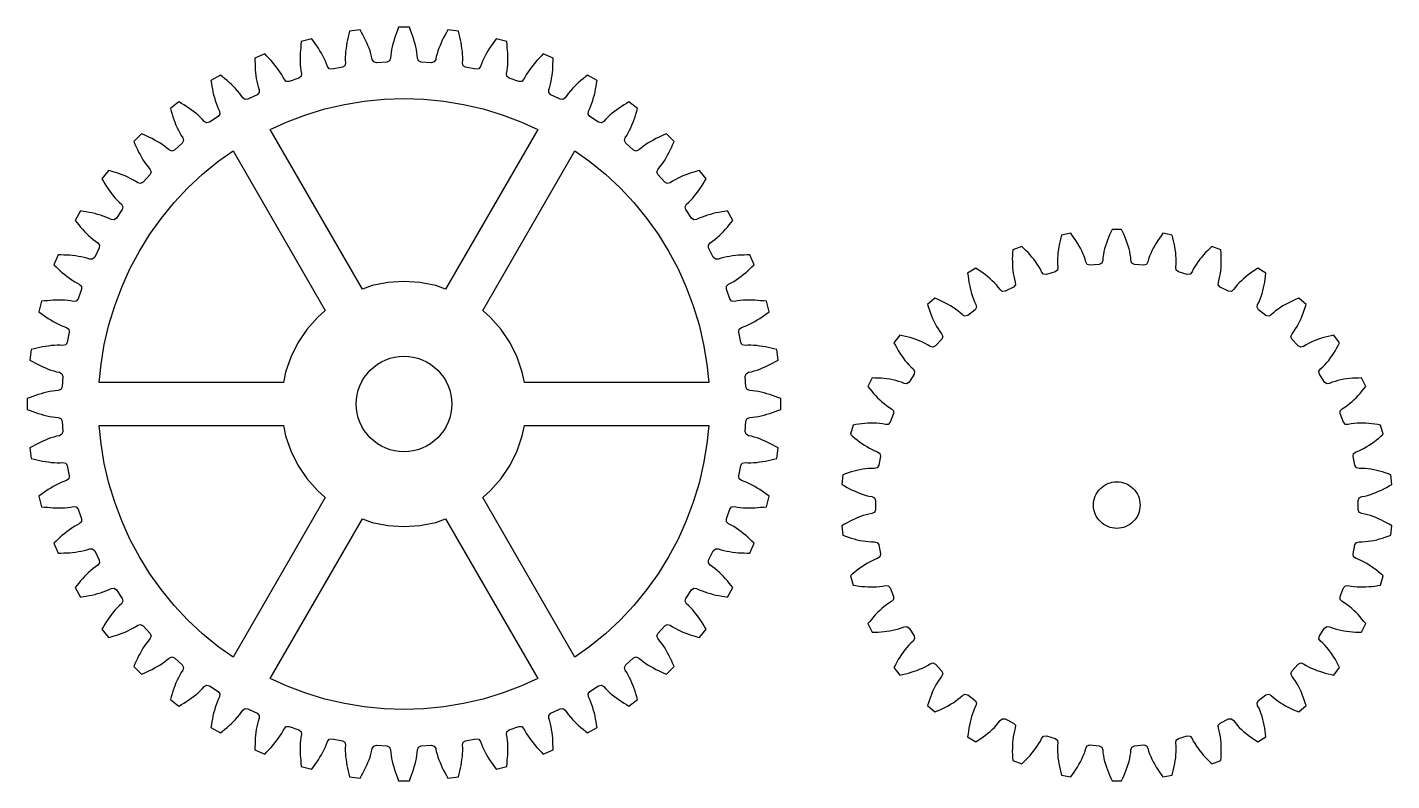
# Model space of a CAD drawing. Header units: millimetres. Extents: x 5 to 285, y 5 to 225.
# Drawn here: x 71.5 to 182.9, y 97.7 to 159.2 of the extents above; entities that cross this region are included whole.
import ezdxf

# ---------------------------------------------------------------- set-up
doc = ezdxf.new("R2010")
doc.units = ezdxf.units.MM
doc.layers.add('CUT', color=1, linetype='Continuous')

msp = doc.modelspace()

# ---------------------------------------------------------------- linework, layer by layer
at = {"layer": 'CUT'}
for points in [[(102.7681, 97.9427), (102.8515, 98.1658), (102.9337, 98.3894), (103.0142, 98.6135), (103.0793, 98.8426), (103.1425, 99.0722), (103.2047, 99.3021), (103.2515, 99.5355), (103.2945, 99.7698), (103.3258, 100.0057), (103.3476, 100.2429), (103.4323, 100.4598), (103.6414, 100.5613), (104.4937, 100.6172), (104.7143, 100.5439), (104.8266, 100.3398), (104.8792, 100.1076), (104.9411, 99.8777), (105.0142, 99.6511), (105.0911, 99.4257), (105.1827, 99.2059), (105.2754, 98.9865), (105.3698, 98.7678), (105.4789, 98.5562), (105.5896, 98.3453), (105.7014, 98.135), (105.8143, 97.9253), (106.693, 98.041), (106.7478, 98.2728), (106.8014, 98.5048), (106.8537, 98.7372), (106.9043, 98.9699), (106.9389, 99.2055), (106.9716, 99.4414), (107.0033, 99.6774), (107.0192, 99.915), (107.0312, 100.1529), (107.0315, 100.3909), (107.0221, 100.6289), (107.0778, 100.855), (107.2719, 100.9829), (108.1096, 101.1495), (108.3378, 101.1056), (108.4758, 100.918), (108.5582, 100.6946), (108.6496, 100.4748), (108.7517, 100.2596), (108.8573, 100.0462), (108.9769, 99.8403), (109.0974, 99.6349), (109.2196, 99.4304), (109.3554, 99.2348), (109.4926, 99.0401), (109.6309, 98.8462), (109.7702, 98.6531), (110.6263, 98.8825), (110.6503, 99.1194), (110.6732, 99.3565), (110.6947, 99.5937), (110.7145, 99.831), (110.7181, 100.0691), (110.7197, 100.3073), (110.7203, 100.5454), (110.7051, 100.783), (110.6859, 101.0204), (110.6551, 101.2565), (110.6148, 101.4912), (110.6405, 101.7226), (110.8162, 101.8748), (111.625, 102.1493), (111.857, 102.1356), (112.0183, 101.9676), (112.1292, 101.7568), (112.2485, 101.5509), (112.3778, 101.3509), (112.5104, 101.1531), (112.6558, 100.9645), (112.8021, 100.7765), (112.9499, 100.5898), (113.1101, 100.4136), (113.2715, 100.2385), (113.434, 100.0643), (113.5973, 99.891), (114.4161, 100.2301), (114.409, 100.4682), (114.4007, 100.7062), (114.3911, 100.9442), (114.3798, 101.182), (114.3522, 101.4186), (114.3228, 101.6549), (114.2922, 101.8911), (114.2461, 102.1248), (114.1961, 102.3576), (114.1348, 102.5876), (114.0642, 102.815), (114.0594, 103.0479), (114.2138, 103.2216), (114.9798, 103.5994), (115.2117, 103.6161), (115.3935, 103.4706), (115.531, 103.2761), (115.6761, 103.0874), (115.8304, 102.906), (115.9877, 102.7272), (116.1565, 102.5592), (116.3261, 102.392), (116.4969, 102.2261), (116.6788, 102.0723), (116.8617, 101.9198), (117.0455, 101.7684), (117.23, 101.6178), (117.9976, 102.061), (117.9595, 102.296), (117.9202, 102.5309), (117.8796, 102.7656), (117.8373, 103), (117.7791, 103.2309), (117.719, 103.4614), (117.658, 103.6916), (117.5818, 103.9172), (117.5018, 104.1415), (117.411, 104.3615), (117.3113, 104.5778), (117.2762, 104.808), (117.4066, 105.0005), (118.1167, 105.475), (118.3444, 105.5218), (118.5437, 105.4013), (118.7053, 105.2264), (118.8738, 105.0583), (119.0505, 104.8986), (119.2298, 104.7418), (119.4191, 104.5973), (119.609, 104.4536), (119.8001, 104.3115), (120.0004, 104.1827), (120.2017, 104.0554), (120.4037, 103.9292), (120.6063, 103.8041), (121.3094, 104.3436), (121.241, 104.5717), (121.1714, 104.7995), (121.1005, 105.0268), (121.028, 105.2537), (120.9401, 105.475), (120.8505, 105.6957), (120.7599, 105.9159), (120.6549, 106.1297), (120.5463, 106.3416), (120.4276, 106.5479), (120.3005, 106.7493), (120.2357, 106.973), (120.3398, 107.1808), (120.9819, 107.744), (121.2016, 107.8201), (121.4149, 107.7266), (121.598, 107.5743), (121.787, 107.4297), (121.983, 107.2944), (122.1812, 107.1623), (122.3877, 107.0438), (122.5948, 106.9261), (122.8028, 106.8101), (123.0182, 106.7086), (123.2344, 106.6087), (123.4511, 106.5099), (123.6683, 106.4123), (124.295, 107.039), (124.1974, 107.2562), (124.0986, 107.4729), (123.9987, 107.6891), (123.8972, 107.9045), (123.7812, 108.1125), (123.6635, 108.3196), (123.545, 108.5261), (123.4129, 108.7243), (123.2776, 108.9203), (123.133, 109.1093), (122.9807, 109.2924), (122.8872, 109.5057), (122.9633, 109.7254), (123.5265, 110.3675), (123.7343, 110.4716), (123.958, 110.4068), (124.1594, 110.2797), (124.3657, 110.161), (124.5776, 110.0524), (124.7914, 109.9474), (125.0116, 109.8568), (125.2323, 109.7672), (125.4536, 109.6793), (125.6805, 109.6068), (125.9078, 109.5359), (126.1356, 109.4663), (126.3637, 109.3979), (126.9032, 110.101), (126.7781, 110.3036), (126.6519, 110.5056), (126.5246, 110.7069), (126.3958, 110.9072), (126.2537, 111.0983), (126.11, 111.2882), (125.9655, 111.4775), (125.8087, 111.6568), (125.649, 111.8335), (125.4809, 112.002), (125.306, 112.1636), (125.1855, 112.3629), (125.2323, 112.5906), (125.7068, 113.3007), (125.8993, 113.4311), (126.1295, 113.396), (126.3458, 113.2963), (126.5658, 113.2055), (126.7901, 113.1255), (127.0157, 113.0493), (127.2459, 112.9883), (127.4764, 112.9282), (127.7073, 112.87), (127.9417, 112.8277), (128.1764, 112.7871), (128.4113, 112.7478), (128.6463, 112.7097), (129.0895, 113.4773), (128.9389, 113.6618), (128.7875, 113.8456), (128.635, 114.0285), (128.4812, 114.2104), (128.3153, 114.3812), (128.1481, 114.5508), (127.9801, 114.7196), (127.8013, 114.8769), (127.6199, 115.0312), (127.4312, 115.1763), (127.2367, 115.3138), (127.0912, 115.4956), (127.1079, 115.7275), (127.4857, 116.4935), (127.6594, 116.6479), (127.8923, 116.6431), (128.1197, 116.5725), (128.3497, 116.5112), (128.5825, 116.4612), (128.8162, 116.4151), (129.0524, 116.3845), (129.2887, 116.3551), (129.5253, 116.3275), (129.7631, 116.3162), (130.0011, 116.3066), (130.2391, 116.2983), (130.4772, 116.2912), (130.8163, 117.11), (130.643, 117.2733), (130.4688, 117.4358), (130.2937, 117.5972), (130.1175, 117.7574), (129.9308, 117.9052), (129.7428, 118.0515), (129.5542, 118.1969), (129.3564, 118.3295), (129.1564, 118.4588), (128.9505, 118.5781), (128.7397, 118.689), (128.5717, 118.8503), (128.558, 119.0823), (128.8325, 119.8911), (128.9847, 120.0668), (129.2161, 120.0925), (129.4508, 120.0522), (129.6869, 120.0214), (129.9243, 120.0022), (130.1619, 119.987), (130.4, 119.9876), (130.6382, 119.9892), (130.8763, 119.9928), (131.1136, 120.0126), (131.3508, 120.0341), (131.5879, 120.057), (131.8248, 120.081), (132.0542, 120.9371), (131.8611, 121.0764), (131.6672, 121.2147), (131.4725, 121.3519), (131.2769, 121.4877), (131.0724, 121.6099), (130.867, 121.7304), (130.6611, 121.85), (130.4477, 121.9556), (130.2325, 122.0577), (130.0127, 122.1491), (129.7893, 122.2315), (129.6017, 122.3695), (129.5578, 122.5977), (129.7244, 123.4354), (129.8523, 123.6295), (130.0784, 123.6852), (130.3164, 123.6758), (130.5544, 123.6761), (130.7923, 123.6881), (131.0299, 123.704), (131.2659, 123.7357), (131.5018, 123.7684), (131.7374, 123.803), (131.9701, 123.8536), (132.2025, 123.9059), (132.4345, 123.9595), (132.6663, 124.0143), (132.782, 124.893), (132.5723, 125.0059), (132.362, 125.1177), (132.1511, 125.2284), (131.9395, 125.3375), (131.7208, 125.4319), (131.5014, 125.5246), (131.2816, 125.6162), (131.0562, 125.6931), (130.8296, 125.7662), (130.5997, 125.8281), (130.3675, 125.8807), (130.1634, 125.993), (130.0901, 126.2136), (130.146, 127.0659), (130.2475, 127.275), (130.4644, 127.3597), (130.7016, 127.3815), (130.9375, 127.4128), (131.1718, 127.4558), (131.4052, 127.5026), (131.6351, 127.5648), (131.8647, 127.628), (132.0938, 127.6931), (132.3179, 127.7736), (132.5415, 127.8558), (132.7646, 127.9392), (132.9872, 128.0238), (132.9872, 128.91), (132.7646, 128.9946), (132.5415, 129.078), (132.3179, 129.1602), (132.0938, 129.2407), (131.8647, 129.3058), (131.6351, 129.369), (131.4052, 129.4312), (131.1718, 129.478), (130.9375, 129.521), (130.7016, 129.5523), (130.4644, 129.5741), (130.2475, 129.6588), (130.146, 129.8679), (130.0901, 130.7202), (130.1634, 130.9408), (130.3675, 131.0531), (130.5997, 131.1057), (130.8296, 131.1676), (131.0562, 131.2407), (131.2816, 131.3176), (131.5014, 131.4092), (131.7208, 131.5019), (131.9395, 131.5963), (132.1511, 131.7054), (132.362, 131.8161), (132.5723, 131.9279), (132.782, 132.0408), (132.6663, 132.9195), (132.4345, 132.9743), (132.2025, 133.0279), (131.9701, 133.0802), (131.7374, 133.1308), (131.5018, 133.1654), (131.2659, 133.1981), (131.0299, 133.2298), (130.7923, 133.2457), (130.5544, 133.2577), (130.3164, 133.258), (130.0784, 133.2486), (129.8523, 133.3043), (129.7244, 133.4984), (129.5578, 134.3361), (129.6017, 134.5643), (129.7893, 134.7023), (130.0127, 134.7847), (130.2325, 134.8761), (130.4477, 134.9782), (130.6611, 135.0838), (130.867, 135.2034), (131.0724, 135.3239), (131.2769, 135.4461), (131.4725, 135.5819), (131.6672, 135.7191), (131.8611, 135.8574), (132.0542, 135.9967), (131.8248, 136.8528), (131.5879, 136.8768), (131.3508, 136.8997), (131.1136, 136.9212), (130.8763, 136.941), (130.6382, 136.9446), (130.4, 136.9462), (130.1619, 136.9468), (129.9243, 136.9316), (129.6869, 136.9124), (129.4508, 136.8816), (129.2161, 136.8413), (128.9847, 136.867), (128.8325, 137.0427), (128.558, 137.8515), (128.5717, 138.0835), (128.7397, 138.2448), (128.9505, 138.3557), (129.1564, 138.475), (129.3564, 138.6043), (129.5542, 138.7369), (129.7428, 138.8823), (129.9308, 139.0286), (130.1175, 139.1764), (130.2937, 139.3366), (130.4688, 139.498), (130.643, 139.6605), (130.8163, 139.8238), (130.4772, 140.6426), (130.2391, 140.6355), (130.0011, 140.6272), (129.7631, 140.6176), (129.5253, 140.6063), (129.2887, 140.5787), (129.0524, 140.5493), (128.8162, 140.5187), (128.5825, 140.4726), (128.3497, 140.4226), (128.1197, 140.3613), (127.8923, 140.2907), (127.6594, 140.2859), (127.4857, 140.4403), (127.1079, 141.2063), (127.0912, 141.4382), (127.2367, 141.62), (127.4312, 141.7575), (127.6199, 141.9026), (127.8013, 142.0569), (127.9801, 142.2142), (128.1481, 142.383), (128.3153, 142.5526), (128.4812, 142.7234), (128.635, 142.9053), (128.7875, 143.0882), (128.9389, 143.272), (129.0895, 143.4565), (128.6463, 144.2241), (128.4113, 144.186), (128.1764, 144.1467), (127.9417, 144.1061), (127.7073, 144.0638), (127.4764, 144.0056), (127.2459, 143.9455), (127.0157, 143.8845), (126.7901, 143.8083), (126.5658, 143.7283), (126.3458, 143.6375), (126.1295, 143.5378), (125.8993, 143.5027), (125.7068, 143.6331), (125.2323, 144.3432), (125.1855, 144.5709), (125.306, 144.7702), (125.4809, 144.9318), (125.649, 145.1003), (125.8087, 145.277), (125.9655, 145.4563), (126.11, 145.6456), (126.2537, 145.8355), (126.3958, 146.0266), (126.5246, 146.2269), (126.6519, 146.4282), (126.7781, 146.6302), (126.9032, 146.8328), (126.3637, 147.5359), (126.1356, 147.4675), (125.9078, 147.3979), (125.6805, 147.327), (125.4536, 147.2545), (125.2323, 147.1666), (125.0116, 147.077), (124.7914, 146.9864), (124.5776, 146.8814), (124.3657, 146.7728), (124.1594, 146.6541), (123.958, 146.527), (123.7343, 146.4622), (123.5265, 146.5663), (122.9633, 147.2084), (122.8872, 147.4281), (122.9807, 147.6414), (123.133, 147.8245), (123.2776, 148.0135), (123.4129, 148.2095), (123.545, 148.4077), (123.6635, 148.6142), (123.7812, 148.8213), (123.8972, 149.0293), (123.9987, 149.2447), (124.0986, 149.4609), (124.1974, 149.6776), (124.295, 149.8948), (123.6683, 150.5215), (123.4511, 150.4239), (123.2344, 150.3251), (123.0182, 150.2252), (122.8028, 150.1237), (122.5948, 150.0077), (122.3877, 149.89), (122.1812, 149.7715), (121.983, 149.6394), (121.787, 149.5041), (121.598, 149.3595), (121.4149, 149.2072), (121.2016, 149.1137), (120.9819, 149.1898), (120.3398, 149.753), (120.2357, 149.9608), (120.3005, 150.1845), (120.4276, 150.3859), (120.5463, 150.5922), (120.6549, 150.8041), (120.7599, 151.0179), (120.8505, 151.2381), (120.9401, 151.4588), (121.028, 151.6801), (121.1005, 151.907), (121.1714, 152.1343), (121.241, 152.3621), (121.3094, 152.5902), (120.6063, 153.1297), (120.4037, 153.0046), (120.2017, 152.8784), (120.0004, 152.7511), (119.8001, 152.6223), (119.609, 152.4802), (119.4191, 152.3365), (119.2298, 152.192), (119.0505, 152.0352), (118.8738, 151.8755), (118.7053, 151.7074), (118.5437, 151.5325), (118.3444, 151.412), (118.1167, 151.4588), (117.4066, 151.9333), (117.2762, 152.1258), (117.3113, 152.356), (117.411, 152.5723), (117.5018, 152.7923), (117.5818, 153.0166), (117.658, 153.2422), (117.719, 153.4724), (117.7791, 153.7029), (117.8373, 153.9338), (117.8796, 154.1682), (117.9202, 154.4029), (117.9595, 154.6378), (117.9976, 154.8728), (117.23, 155.316), (117.0455, 155.1654), (116.8617, 155.014), (116.6788, 154.8615), (116.4969, 154.7077), (116.3261, 154.5418), (116.1565, 154.3746), (115.9877, 154.2066), (115.8304, 154.0278), (115.6761, 153.8464), (115.531, 153.6577), (115.3935, 153.4632), (115.2117, 153.3177), (114.9798, 153.3344), (114.2138, 153.7122), (114.0594, 153.8859), (114.0642, 154.1188), (114.1348, 154.3462), (114.1961, 154.5762), (114.2461, 154.809), (114.2922, 155.0427), (114.3228, 155.2789), (114.3522, 155.5152), (114.3798, 155.7518), (114.3911, 155.9896), (114.4007, 156.2276), (114.409, 156.4656), (114.4161, 156.7037), (113.5973, 157.0428), (113.434, 156.8695), (113.2715, 156.6953), (113.1101, 156.5202), (112.9499, 156.344), (112.8021, 156.1573), (112.6558, 155.9693), (112.5104, 155.7807), (112.3778, 155.5829), (112.2485, 155.3829), (112.1292, 155.177), (112.0183, 154.9662), (111.857, 154.7982), (111.625, 154.7845), (110.8162, 155.059), (110.6405, 155.2112), (110.6148, 155.4426), (110.6551, 155.6773), (110.6859, 155.9134), (110.7051, 156.1508), (110.7203, 156.3884), (110.7197, 156.6265), (110.7181, 156.8647), (110.7145, 157.1028), (110.6947, 157.3401), (110.6732, 157.5773), (110.6503, 157.8144), (110.6263, 158.0513), (109.7702, 158.2807), (109.6309, 158.0876), (109.4926, 157.8937), (109.3554, 157.699), (109.2196, 157.5034), (109.0974, 157.2989), (108.9769, 157.0935), (108.8573, 156.8876), (108.7517, 156.6742), (108.6496, 156.459), (108.5582, 156.2392), (108.4758, 156.0158), (108.3378, 155.8282), (108.1096, 155.7843), (107.2719, 155.9509), (107.0778, 156.0788), (107.0221, 156.3049), (107.0315, 156.5429), (107.0312, 156.7809), (107.0192, 157.0188), (107.0033, 157.2564), (106.9716, 157.4924), (106.9389, 157.7283), (106.9043, 157.9639), (106.8537, 158.1966), (106.8014, 158.429), (106.7478, 158.661), (106.693, 158.8928), (105.8143, 159.0085), (105.7014, 158.7988), (105.5896, 158.5885), (105.4789, 158.3776), (105.3698, 158.166), (105.2754, 157.9473), (105.1827, 157.7279), (105.0911, 157.5081), (105.0142, 157.2827), (104.9411, 157.0561), (104.8792, 156.8262), (104.8266, 156.594), (104.7143, 156.3899), (104.4937, 156.3166), (103.6414, 156.3725), (103.4323, 156.474), (103.3476, 156.6909), (103.3258, 156.9281), (103.2945, 157.164), (103.2515, 157.3983), (103.2047, 157.6317), (103.1425, 157.8616), (103.0793, 158.0912), (103.0142, 158.3203), (102.9337, 158.5444), (102.8515, 158.768), (102.7681, 158.9911), (102.6835, 159.2137), (101.7973, 159.2137), (101.7127, 158.9911), (101.6293, 158.768), (101.5471, 158.5444), (101.4666, 158.3203), (101.4015, 158.0912), (101.3383, 157.8616), (101.2761, 157.6317), (101.2293, 157.3983), (101.1863, 157.164), (101.155, 156.9281), (101.1332, 156.6909), (101.0485, 156.474), (100.8394, 156.3725), (99.9871, 156.3166), (99.7665, 156.3899), (99.6542, 156.594), (99.6016, 156.8262), (99.5397, 157.0561), (99.4666, 157.2827), (99.3897, 157.5081), (99.2981, 157.7279), (99.2054, 157.9473), (99.111, 158.166), (99.0019, 158.3776), (98.8912, 158.5885), (98.7794, 158.7988), (98.6665, 159.0085), (97.7878, 158.8928), (97.733, 158.661), (97.6794, 158.429), (97.6271, 158.1966), (97.5765, 157.9639), (97.5419, 157.7283), (97.5092, 157.4924), (97.4775, 157.2564), (97.4616, 157.0188), (97.4496, 156.7809), (97.4493, 156.5429), (97.4587, 156.3049), (97.403, 156.0788), (97.2089, 155.9509), (96.3712, 155.7843), (96.143, 155.8282), (96.005, 156.0158), (95.9226, 156.2392), (95.8312, 156.459), (95.7291, 156.6742), (95.6235, 156.8876), (95.5039, 157.0935), (95.3834, 157.2989), (95.2612, 157.5034), (95.1254, 157.699), (94.9882, 157.8937), (94.8499, 158.0876), (94.7106, 158.2807), (93.8545, 158.0513), (93.8305, 157.8144), (93.8076, 157.5773), (93.7861, 157.3401), (93.7663, 157.1028), (93.7627, 156.8647), (93.7611, 156.6265), (93.7605, 156.3884), (93.7757, 156.1508), (93.7949, 155.9134), (93.8257, 155.6773), (93.866, 155.4426), (93.8403, 155.2112), (93.6646, 155.059), (92.8558, 154.7845), (92.6238, 154.7982), (92.4625, 154.9662), (92.3516, 155.177), (92.2323, 155.3829), (92.103, 155.5829), (91.9704, 155.7807), (91.825, 155.9693), (91.6787, 156.1573), (91.5309, 156.344), (91.3707, 156.5202), (91.2093, 156.6953), (91.0468, 156.8695), (90.8835, 157.0428), (90.0647, 156.7037), (90.0718, 156.4656), (90.0801, 156.2276), (90.0897, 155.9896), (90.101, 155.7518), (90.1286, 155.5152), (90.158, 155.2789), (90.1886, 155.0427), (90.2347, 154.809), (90.2847, 154.5762), (90.346, 154.3462), (90.4166, 154.1188), (90.4214, 153.8859), (90.267, 153.7122), (89.501, 153.3344), (89.2691, 153.3177), (89.0873, 153.4632), (88.9498, 153.6577), (88.8047, 153.8464), (88.6504, 154.0278), (88.4931, 154.2066), (88.3243, 154.3746), (88.1547, 154.5418), (87.9839, 154.7077), (87.802, 154.8615), (87.6191, 155.014), (87.4353, 155.1654), (87.2508, 155.316), (86.4832, 154.8728), (86.5213, 154.6378), (86.5606, 154.4029), (86.6012, 154.1682), (86.6435, 153.9338), (86.7017, 153.7029), (86.7618, 153.4724), (86.8228, 153.2422), (86.899, 153.0166), (86.979, 152.7923), (87.0698, 152.5723), (87.1695, 152.356), (87.2046, 152.1258), (87.0742, 151.9333), (86.3641, 151.4588), (86.1364, 151.412), (85.9371, 151.5325), (85.7755, 151.7074), (85.607, 151.8755), (85.4303, 152.0352), (85.251, 152.192), (85.0617, 152.3365), (84.8718, 152.4802), (84.6807, 152.6223), (84.4804, 152.7511), (84.2791, 152.8784), (84.0771, 153.0046), (83.8745, 153.1297), (83.1714, 152.5902), (83.2398, 152.3621), (83.3094, 152.1343), (83.3803, 151.907), (83.4528, 151.6801), (83.5407, 151.4588), (83.6303, 151.2381), (83.7209, 151.0179), (83.8259, 150.8041), (83.9345, 150.5922), (84.0532, 150.3859), (84.1803, 150.1845), (84.2451, 149.9608), (84.141, 149.753), (83.4989, 149.1898), (83.2792, 149.1137), (83.0659, 149.2072), (82.8828, 149.3595), (82.6938, 149.5041), (82.4978, 149.6394), (82.2996, 149.7715), (82.0931, 149.89), (81.886, 150.0077), (81.678, 150.1237), (81.4626, 150.2252), (81.2464, 150.3251), (81.0297, 150.4239), (80.8125, 150.5215), (80.1858, 149.8948), (80.2834, 149.6776), (80.3822, 149.4609), (80.4821, 149.2447), (80.5836, 149.0293), (80.6996, 148.8213), (80.8173, 148.6142), (80.9358, 148.4077), (81.0679, 148.2095), (81.2032, 148.0135), (81.3478, 147.8245), (81.5001, 147.6414), (81.5936, 147.4281), (81.5175, 147.2084), (80.9543, 146.5663), (80.7465, 146.4622), (80.5228, 146.527), (80.3214, 146.6541), (80.1151, 146.7728), (79.9032, 146.8814), (79.6894, 146.9864), (79.4692, 147.077), (79.2485, 147.1666), (79.0272, 147.2545), (78.8003, 147.327), (78.573, 147.3979), (78.3452, 147.4675), (78.1171, 147.5359), (77.5776, 146.8328), (77.7027, 146.6302), (77.8289, 146.4282), (77.9562, 146.2269), (78.085, 146.0266), (78.2271, 145.8355), (78.3708, 145.6456), (78.5153, 145.4563), (78.6721, 145.277), (78.8318, 145.1003), (78.9999, 144.9318), (79.1748, 144.7702), (79.2953, 144.5709), (79.2485, 144.3432), (78.774, 143.6331), (78.5815, 143.5027), (78.3513, 143.5378), (78.135, 143.6375), (77.915, 143.7283), (77.6907, 143.8083), (77.4651, 143.8845), (77.2349, 143.9455), (77.0044, 144.0056), (76.7735, 144.0638), (76.5391, 144.1061), (76.3044, 144.1467), (76.0695, 144.186), (75.8345, 144.2241), (75.3913, 143.4565), (75.5419, 143.272), (75.6933, 143.0882), (75.8458, 142.9053), (75.9996, 142.7234), (76.1655, 142.5526), (76.3327, 142.383), (76.5007, 142.2142), (76.6795, 142.0569), (76.8609, 141.9026), (77.0496, 141.7575), (77.2441, 141.62), (77.3896, 141.4382), (77.3729, 141.2063), (76.9951, 140.4403), (76.8214, 140.2859), (76.5885, 140.2907), (76.3611, 140.3613), (76.1311, 140.4226), (75.8983, 140.4726), (75.6646, 140.5187), (75.4284, 140.5493), (75.1921, 140.5787), (74.9555, 140.6063), (74.7177, 140.6176), (74.4797, 140.6272), (74.2417, 140.6355), (74.0036, 140.6426), (73.6645, 139.8238), (73.8378, 139.6605), (74.012, 139.498), (74.1871, 139.3366), (74.3633, 139.1764), (74.55, 139.0286), (74.738, 138.8823), (74.9266, 138.7369), (75.1244, 138.6043), (75.3244, 138.475), (75.5303, 138.3557), (75.7411, 138.2448), (75.9091, 138.0835), (75.9228, 137.8515), (75.6483, 137.0427), (75.4961, 136.867), (75.2647, 136.8413), (75.03, 136.8816), (74.7939, 136.9124), (74.5565, 136.9316), (74.3189, 136.9468), (74.0808, 136.9462), (73.8426, 136.9446), (73.6045, 136.941), (73.3672, 136.9212), (73.13, 136.8997), (72.8929, 136.8768), (72.656, 136.8528), (72.4266, 135.9967), (72.6197, 135.8574), (72.8136, 135.7191), (73.0083, 135.5819), (73.2039, 135.4461), (73.4084, 135.3239), (73.6138, 135.2034), (73.8197, 135.0838), (74.0331, 134.9782), (74.2483, 134.8761), (74.4681, 134.7847), (74.6915, 134.7023), (74.8791, 134.5643), (74.923, 134.3361), (74.7564, 133.4984), (74.6285, 133.3043), (74.4024, 133.2486), (74.1644, 133.258), (73.9264, 133.2577), (73.6885, 133.2457), (73.4509, 133.2298), (73.2149, 133.1981), (72.979, 133.1654), (72.7434, 133.1308), (72.5107, 133.0802), (72.2783, 133.0279), (72.0463, 132.9743), (71.8145, 132.9195), (71.6988, 132.0408), (71.9085, 131.9279), (72.1188, 131.8161), (72.3297, 131.7054), (72.5413, 131.5963), (72.76, 131.5019), (72.9794, 131.4092), (73.1992, 131.3176), (73.4246, 131.2407), (73.6512, 131.1676), (73.8811, 131.1057), (74.1133, 131.0531), (74.3174, 130.9408), (74.3907, 130.7202), (74.3348, 129.8679), (74.2333, 129.6588), (74.0164, 129.5741), (73.7792, 129.5523), (73.5433, 129.521), (73.309, 129.478), (73.0756, 129.4312), (72.8457, 129.369), (72.6161, 129.3058), (72.387, 129.2407), (72.1629, 129.1602), (71.9393, 129.078), (71.7162, 128.9946), (71.4936, 128.91), (71.4936, 128.0238), (71.7162, 127.9392), (71.9393, 127.8558), (72.1629, 127.7736), (72.387, 127.6931), (72.6161, 127.628), (72.8457, 127.5648), (73.0756, 127.5026), (73.309, 127.4558), (73.5433, 127.4128), (73.7792, 127.3815), (74.0164, 127.3597), (74.2333, 127.275), (74.3348, 127.0659), (74.3907, 126.2136), (74.3174, 125.993), (74.1133, 125.8807), (73.8811, 125.8281), (73.6512, 125.7662), (73.4246, 125.6931), (73.1992, 125.6162), (72.9794, 125.5246), (72.76, 125.4319), (72.5413, 125.3375), (72.3297, 125.2284), (72.1188, 125.1177), (71.9085, 125.0059), (71.6988, 124.893), (71.8145, 124.0143), (72.0463, 123.9595), (72.2783, 123.9059), (72.5107, 123.8536), (72.7434, 123.803), (72.979, 123.7684), (73.2149, 123.7357), (73.4509, 123.704), (73.6885, 123.6881), (73.9264, 123.6761), (74.1644, 123.6758), (74.4024, 123.6852), (74.6285, 123.6295), (74.7564, 123.4354), (74.923, 122.5977), (74.8791, 122.3695), (74.6915, 122.2315), (74.4681, 122.1491), (74.2483, 122.0577), (74.0331, 121.9556), (73.8197, 121.85), (73.6138, 121.7304), (73.4084, 121.6099), (73.2039, 121.4877), (73.0083, 121.3519), (72.8136, 121.2147), (72.6197, 121.0764), (72.4266, 120.9371), (72.656, 120.081), (72.8929, 120.057), (73.13, 120.0341), (73.3672, 120.0126), (73.6045, 119.9928), (73.8426, 119.9892), (74.0808, 119.9876), (74.3189, 119.987), (74.5565, 120.0022), (74.7939, 120.0214), (75.03, 120.0522), (75.2647, 120.0925), (75.4961, 120.0668), (75.6483, 119.8911), (75.9228, 119.0823), (75.9091, 118.8503), (75.7411, 118.689), (75.5303, 118.5781), (75.3244, 118.4588), (75.1244, 118.3295), (74.9266, 118.1969), (74.738, 118.0515), (74.55, 117.9052), (74.3633, 117.7574), (74.1871, 117.5972), (74.012, 117.4358), (73.8378, 117.2733), (73.6645, 117.11), (74.0036, 116.2912), (74.2417, 116.2983), (74.4797, 116.3066), (74.7177, 116.3162), (74.9555, 116.3275), (75.1921, 116.3551), (75.4284, 116.3845), (75.6646, 116.4151), (75.8983, 116.4612), (76.1311, 116.5112), (76.3611, 116.5725), (76.5885, 116.6431), (76.8214, 116.6479), (76.9951, 116.4935), (77.3729, 115.7275), (77.3896, 115.4956), (77.2441, 115.3138), (77.0496, 115.1763), (76.8609, 115.0312), (76.6795, 114.8769), (76.5007, 114.7196), (76.3327, 114.5508), (76.1655, 114.3812), (75.9996, 114.2104), (75.8458, 114.0285), (75.6933, 113.8456), (75.5419, 113.6618), (75.3913, 113.4773), (75.8345, 112.7097), (76.0695, 112.7478), (76.3044, 112.7871), (76.5391, 112.8277), (76.7735, 112.87), (77.0044, 112.9282), (77.2349, 112.9883), (77.4651, 113.0493), (77.6907, 113.1255), (77.915, 113.2055), (78.135, 113.2963), (78.3513, 113.396), (78.5815, 113.4311), (78.774, 113.3007), (79.2485, 112.5906), (79.2953, 112.3629), (79.1748, 112.1636), (78.9999, 112.002), (78.8318, 111.8335), (78.6721, 111.6568), (78.5153, 111.4775), (78.3708, 111.2882), (78.2271, 111.0983), (78.085, 110.9072), (77.9562, 110.7069), (77.8289, 110.5056), (77.7027, 110.3036), (77.5776, 110.101), (78.1171, 109.3979), (78.3452, 109.4663), (78.573, 109.5359), (78.8003, 109.6068), (79.0272, 109.6793), (79.2485, 109.7672), (79.4692, 109.8568), (79.6894, 109.9474), (79.9032, 110.0524), (80.1151, 110.161), (80.3214, 110.2797), (80.5228, 110.4068), (80.7465, 110.4716), (80.9543, 110.3675), (81.5175, 109.7254), (81.5936, 109.5057), (81.5001, 109.2924), (81.3478, 109.1093), (81.2032, 108.9203), (81.0679, 108.7243), (80.9358, 108.5261), (80.8173, 108.3196), (80.6996, 108.1125), (80.5836, 107.9045), (80.4821, 107.6891), (80.3822, 107.4729), (80.2834, 107.2562), (80.1858, 107.039), (80.8125, 106.4123), (81.0297, 106.5099), (81.2464, 106.6087), (81.4626, 106.7086), (81.678, 106.8101), (81.886, 106.9261), (82.0931, 107.0438), (82.2996, 107.1623), (82.4978, 107.2944), (82.6938, 107.4297), (82.8828, 107.5743), (83.0659, 107.7266), (83.2792, 107.8201), (83.4989, 107.744), (84.141, 107.1808), (84.2451, 106.973), (84.1803, 106.7493), (84.0532, 106.5479), (83.9345, 106.3416), (83.8259, 106.1297), (83.7209, 105.9159), (83.6303, 105.6957), (83.5407, 105.475), (83.4528, 105.2537), (83.3803, 105.0268), (83.3094, 104.7995), (83.2398, 104.5717), (83.1714, 104.3436), (83.8745, 103.8041), (84.0771, 103.9292), (84.2791, 104.0554), (84.4804, 104.1827), (84.6807, 104.3115), (84.8718, 104.4536), (85.0617, 104.5973), (85.251, 104.7418), (85.4303, 104.8986), (85.607, 105.0583), (85.7755, 105.2264), (85.9371, 105.4013), (86.1364, 105.5218), (86.3641, 105.475), (87.0742, 105.0005), (87.2046, 104.808), (87.1695, 104.5778), (87.0698, 104.3615), (86.979, 104.1415), (86.899, 103.9172), (86.8228, 103.6916), (86.7618, 103.4614), (86.7017, 103.2309), (86.6435, 103), (86.6012, 102.7656), (86.5606, 102.5309), (86.5213, 102.296), (86.4832, 102.061), (87.2508, 101.6178), (87.4353, 101.7684), (87.6191, 101.9198), (87.802, 102.0723), (87.9839, 102.2261), (88.1547, 102.392), (88.3243, 102.5592), (88.4931, 102.7272), (88.6504, 102.906), (88.8047, 103.0874), (88.9498, 103.2761), (89.0873, 103.4706), (89.2691, 103.6161), (89.501, 103.5994), (90.267, 103.2216), (90.4214, 103.0479), (90.4166, 102.815), (90.346, 102.5876), (90.2847, 102.3576), (90.2347, 102.1248), (90.1886, 101.8911), (90.158, 101.6549), (90.1286, 101.4186), (90.101, 101.182), (90.0897, 100.9442), (90.0801, 100.7062), (90.0718, 100.4682), (90.0647, 100.2301), (90.8835, 99.891), (91.0468, 100.0643), (91.2093, 100.2385), (91.3707, 100.4136), (91.5309, 100.5898), (91.6787, 100.7765), (91.825, 100.9645), (91.9704, 101.1531), (92.103, 101.3509), (92.2323, 101.5509), (92.3516, 101.7568), (92.4625, 101.9676), (92.6238, 102.1356), (92.8558, 102.1493), (93.6646, 101.8748), (93.8403, 101.7226), (93.866, 101.4912), (93.8257, 101.2565), (93.7949, 101.0204), (93.7757, 100.783), (93.7605, 100.5454), (93.7611, 100.3073), (93.7627, 100.0691), (93.7663, 99.831), (93.7861, 99.5937), (93.8076, 99.3565), (93.8305, 99.1194), (93.8545, 98.8825), (94.7106, 98.6531), (94.8499, 98.8462), (94.9882, 99.0401), (95.1254, 99.2348), (95.2612, 99.4304), (95.3834, 99.6349), (95.5039, 99.8403), (95.6235, 100.0462), (95.7291, 100.2596), (95.8312, 100.4748), (95.9226, 100.6946), (96.005, 100.918), (96.143, 101.1056), (96.3712, 101.1495), (97.2089, 100.9829), (97.403, 100.855), (97.4587, 100.6289), (97.4493, 100.3909), (97.4496, 100.1529), (97.4616, 99.915), (97.4775, 99.6774), (97.5092, 99.4414), (97.5419, 99.2055), (97.5765, 98.9699), (97.6271, 98.7372), (97.6794, 98.5048), (97.733, 98.2728), (97.7878, 98.041), (98.6665, 97.9253), (98.7794, 98.135), (98.8912, 98.3453), (99.0019, 98.5562), (99.111, 98.7678), (99.2054, 98.9865), (99.2981, 99.2059), (99.3897, 99.4257), (99.4666, 99.6511), (99.5397, 99.8777), (99.6016, 100.1076), (99.6542, 100.3398), (99.7665, 100.5439), (99.9871, 100.6172), (100.8394, 100.5613), (101.0485, 100.4598), (101.1332, 100.2429), (101.155, 100.0057), (101.1863, 99.7698), (101.2293, 99.5355), (101.2761, 99.3021), (101.3383, 99.0722), (101.4015, 98.8426), (101.4666, 98.6135), (101.5471, 98.3894), (101.6293, 98.1658), (101.7127, 97.9427), (101.7973, 97.7201), (102.6835, 97.7201)], [(104.8286, 138.1262), (103.5457, 138.3813), (102.2404, 138.4669), (100.9351, 138.3813), (99.6522, 138.1262), (98.8429, 137.8514), (91.3198, 150.882), (92.6972, 151.5061), (94.2245, 152.081), (95.7861, 152.5547), (97.3753, 152.9252), (98.9854, 153.1911), (100.6094, 153.351), (102.2404, 153.4044), (103.8714, 153.351), (105.4954, 153.1911), (107.1055, 152.9252), (108.6947, 152.5547), (110.2563, 152.081), (111.7836, 151.5061), (113.161, 150.882), (105.6379, 137.8514)], [(77.368, 130.2169), (77.5162, 131.7219), (77.7821, 133.332), (78.1526, 134.9212), (78.6263, 136.4828), (79.2012, 138.0101), (79.8746, 139.4965), (80.6439, 140.9357), (81.5056, 142.3214), (82.4562, 143.6479), (83.4914, 144.9093), (84.6069, 146.1004), (85.798, 147.2159), (87.0594, 148.2511), (88.2887, 149.132), (95.8119, 136.1014), (95.1693, 135.538), (94.3069, 134.5545), (93.5802, 133.4669), (93.0016, 132.2937), (92.5811, 131.0551), (92.4144, 130.2169)], [(112.0664, 130.2169), (111.8997, 131.0551), (111.4792, 132.2937), (110.9006, 133.4669), (110.1739, 134.5545), (109.3115, 135.538), (108.6689, 136.1014), (116.1921, 149.132), (117.4214, 148.2511), (118.6828, 147.2159), (119.8739, 146.1004), (120.9894, 144.9093), (122.0246, 143.6479), (122.9752, 142.3214), (123.8369, 140.9357), (124.6062, 139.4965), (125.2796, 138.0101), (125.8545, 136.4828), (126.3282, 134.9212), (126.6987, 133.332), (126.9646, 131.7219), (127.1128, 130.2169)], [(160.9152, 97.9393), (161.0146, 98.1594), (161.112, 98.3803), (161.1977, 98.6059), (161.2778, 98.8337), (161.3558, 99.0622), (161.4186, 99.2953), (161.4779, 99.5293), (161.5235, 99.7663), (161.5593, 100.005), (161.5784, 100.2457), (161.6558, 100.469), (161.8644, 100.5784), (162.6162, 100.648), (162.8415, 100.5789), (162.9585, 100.3736), (163.0215, 100.1405), (163.1005, 99.9124), (163.1889, 99.6879), (163.2902, 99.4687), (163.3948, 99.2511), (163.5135, 99.0409), (163.634, 98.8317), (163.7597, 98.6256), (163.8961, 98.4264), (164.0342, 98.2283), (164.1739, 98.0314), (164.9412, 98.1749), (165.0003, 98.4089), (165.0576, 98.6435), (165.1127, 98.8785), (165.1555, 99.1161), (165.1923, 99.3547), (165.2271, 99.5936), (165.246, 99.8343), (165.2612, 100.0753), (165.2626, 100.3166), (165.2539, 100.5578), (165.2284, 100.7979), (165.2634, 101.0317), (165.4484, 101.1775), (166.1746, 101.3841), (166.4087, 101.3575), (166.5615, 101.1772), (166.6662, 100.9596), (166.7859, 100.75), (166.914, 100.5455), (167.0538, 100.3487), (167.1966, 100.154), (167.3519, 99.9692), (167.5088, 99.7857), (167.6703, 99.6062), (167.8409, 99.4354), (168.013, 99.2661), (168.1866, 99.0982), (168.9145, 99.3802), (168.9296, 99.6212), (168.9427, 99.8623), (168.9537, 100.1035), (168.9522, 100.3448), (168.9445, 100.5861), (168.9348, 100.8274), (168.9092, 101.0674), (168.8798, 101.3071), (168.8368, 101.5445), (168.784, 101.7801), (168.7148, 102.0114), (168.7062, 102.2476), (168.8613, 102.4249), (169.5372, 102.7614), (169.7722, 102.7784), (169.9555, 102.6292), (170.0984, 102.4346), (170.2545, 102.2505), (170.4181, 102.073), (170.5917, 101.9052), (170.7678, 101.7401), (170.9544, 101.587), (171.1424, 101.4354), (171.334, 101.2887), (171.5332, 101.1522), (171.7335, 101.0174), (171.9349, 100.8842), (172.5986, 101.2952), (172.5692, 101.5348), (172.5378, 101.7742), (172.5043, 102.0133), (172.4584, 102.2503), (172.4066, 102.4861), (172.3526, 102.7214), (172.2834, 102.9527), (172.2105, 103.1829), (172.1246, 103.4084), (172.0293, 103.6302), (171.9188, 103.8448), (171.867, 104.0754), (171.9869, 104.2783), (172.5894, 104.7332), (172.8173, 104.793), (173.0249, 104.6801), (173.2012, 104.5151), (173.3884, 104.3628), (173.5818, 104.2184), (173.7833, 104.0853), (173.9867, 103.9554), (174.1983, 103.8392), (174.411, 103.7248), (174.6263, 103.6157), (174.8471, 103.5181), (175.0688, 103.4224), (175.2912, 103.3286), (175.8681, 103.8544), (175.7952, 104.0846), (175.7203, 104.3142), (175.6435, 104.543), (175.5548, 104.7675), (175.4605, 104.9898), (175.3643, 105.2112), (175.2537, 105.4258), (175.1398, 105.6387), (175.0139, 105.8446), (174.8795, 106.0451), (174.7314, 106.2358), (174.6381, 106.453), (174.7187, 106.6744), (175.2273, 107.2323), (175.4404, 107.333), (175.6652, 107.2601), (175.8688, 107.1302), (176.0808, 107.015), (176.2974, 106.9086), (176.5199, 106.8148), (176.7438, 106.7245), (176.9732, 106.6491), (177.2032, 106.5757), (177.4349, 106.5081), (177.6699, 106.4527), (177.9054, 106.3994), (178.1413, 106.348), (178.6117, 106.9709), (178.4977, 107.1838), (178.382, 107.3957), (178.2644, 107.6065), (178.136, 107.8109), (178.0024, 108.012), (177.8672, 108.212), (177.719, 108.4026), (177.5679, 108.591), (177.4063, 108.7702), (177.2374, 108.9426), (177.0568, 109.1029), (176.9252, 109.2992), (176.9637, 109.5316), (177.3612, 110.1735), (177.5521, 110.3116), (177.7865, 110.2813), (178.0104, 110.1911), (178.2401, 110.1167), (178.4725, 110.052), (178.7085, 110.0007), (178.9451, 109.953), (179.1844, 109.921), (179.424, 109.8912), (179.6642, 109.8673), (179.9054, 109.856), (180.1466, 109.8469), (180.388, 109.8397), (180.7359, 110.5385), (180.5847, 110.7268), (180.4321, 110.9138), (180.2777, 111.0994), (180.1139, 111.2767), (179.9457, 111.4499), (179.776, 111.6216), (179.5953, 111.7818), (179.4122, 111.9391), (179.2205, 112.0856), (179.0227, 112.2241), (178.8158, 112.3484), (178.6503, 112.5172), (178.6455, 112.7528), (178.9182, 113.4568), (179.0805, 113.6276), (179.3165, 113.6409), (179.5532, 113.5933), (179.7926, 113.5624), (180.033, 113.5415), (180.2743, 113.5344), (180.5157, 113.5311), (180.7568, 113.5436), (180.9978, 113.5583), (181.2383, 113.5789), (181.4774, 113.6122), (181.7163, 113.6475), (181.9548, 113.6848), (182.1684, 114.4356), (181.9852, 114.5929), (181.8008, 114.7487), (181.615, 114.9028), (181.4214, 115.047), (181.2242, 115.1863), (181.0258, 115.3239), (180.8188, 115.4482), (180.6099, 115.5692), (180.3945, 115.6779), (180.1747, 115.7777), (179.9484, 115.8619), (179.7547, 115.9974), (179.7067, 116.2281), (179.8454, 116.9702), (179.9735, 117.1679), (180.2031, 117.2243), (180.4445, 117.2211), (180.6855, 117.2347), (180.9257, 117.2583), (181.1642, 117.2957), (181.4021, 117.3368), (181.6368, 117.3934), (181.871, 117.4521), (182.1036, 117.5166), (182.3325, 117.5932), (182.5608, 117.6719), (182.7884, 117.7524), (182.8604, 118.5296), (182.6515, 118.6506), (182.4415, 118.7698), (182.2306, 118.8872), (182.0138, 118.9933), (181.7944, 119.0941), (181.5741, 119.1929), (181.3478, 119.2769), (181.1202, 119.3575), (180.8884, 119.4248), (180.6541, 119.4825), (180.4162, 119.5237), (180.2009, 119.6213), (180.1113, 119.8392), (180.1113, 120.5942), (180.2009, 120.8121), (180.4162, 120.9097), (180.6541, 120.9509), (180.8884, 121.0086), (181.1202, 121.0759), (181.3478, 121.1565), (181.5741, 121.2405), (181.7944, 121.3393), (182.0138, 121.4401), (182.2306, 121.5462), (182.4415, 121.6636), (182.6515, 121.7828), (182.8604, 121.9038), (182.7884, 122.681), (182.5608, 122.7615), (182.3325, 122.8402), (182.1036, 122.9168), (181.871, 122.9813), (181.6368, 123.04), (181.4021, 123.0966), (181.1642, 123.1377), (180.9257, 123.1751), (180.6855, 123.1987), (180.4445, 123.2123), (180.2031, 123.2091), (179.9735, 123.2655), (179.8454, 123.4632), (179.7067, 124.2053), (179.7547, 124.436), (179.9484, 124.5715), (180.1747, 124.6557), (180.3945, 124.7555), (180.6099, 124.8642), (180.8188, 124.9852), (181.0258, 125.1095), (181.2242, 125.2471), (181.4214, 125.3864), (181.615, 125.5306), (181.8008, 125.6847), (181.9852, 125.8405), (182.1684, 125.9978), (181.9548, 126.7486), (181.7163, 126.7859), (181.4774, 126.8212), (181.2383, 126.8545), (180.9978, 126.8751), (180.7568, 126.8898), (180.5157, 126.9023), (180.2743, 126.899), (180.033, 126.8919), (179.7926, 126.871), (179.5532, 126.8401), (179.3165, 126.7925), (179.0805, 126.8058), (178.9182, 126.9766), (178.6455, 127.6806), (178.6503, 127.9162), (178.8158, 128.085), (179.0227, 128.2093), (179.2205, 128.3478), (179.4122, 128.4943), (179.5953, 128.6516), (179.776, 128.8118), (179.9457, 128.9835), (180.1139, 129.1567), (180.2777, 129.334), (180.4321, 129.5196), (180.5847, 129.7066), (180.7359, 129.8949), (180.388, 130.5937), (180.1466, 130.5865), (179.9054, 130.5774), (179.6642, 130.5661), (179.424, 130.5422), (179.1844, 130.5124), (178.9451, 130.4804), (178.7085, 130.4327), (178.4725, 130.3814), (178.2401, 130.3167), (178.0104, 130.2423), (177.7865, 130.1521), (177.5521, 130.1218), (177.3612, 130.2599), (176.9637, 130.9018), (176.9252, 131.1342), (177.0568, 131.3305), (177.2374, 131.4908), (177.4063, 131.6632), (177.5679, 131.8424), (177.719, 132.0308), (177.8672, 132.2214), (178.0024, 132.4214), (178.136, 132.6225), (178.2644, 132.8269), (178.382, 133.0377), (178.4977, 133.2496), (178.6117, 133.4625), (178.1413, 134.0854), (177.9054, 134.034), (177.6699, 133.9807), (177.4349, 133.9253), (177.2032, 133.8577), (176.9732, 133.7843), (176.7438, 133.7089), (176.5199, 133.6186), (176.2974, 133.5248), (176.0808, 133.4184), (175.8688, 133.3032), (175.6652, 133.1733), (175.4404, 133.1004), (175.2273, 133.2011), (174.7187, 133.759), (174.6381, 133.9804), (174.7314, 134.1976), (174.8795, 134.3883), (175.0139, 134.5888), (175.1398, 134.7947), (175.2537, 135.0076), (175.3643, 135.2222), (175.4605, 135.4436), (175.5548, 135.6659), (175.6435, 135.8904), (175.7203, 136.1192), (175.7952, 136.3488), (175.8681, 136.579), (175.2912, 137.1048), (175.0688, 137.011), (174.8471, 136.9153), (174.6263, 136.8177), (174.411, 136.7086), (174.1983, 136.5942), (173.9867, 136.478), (173.7833, 136.3481), (173.5818, 136.215), (173.3884, 136.0706), (173.2012, 135.9183), (173.0249, 135.7533), (172.8173, 135.6404), (172.5894, 135.7002), (171.9869, 136.1551), (171.867, 136.358), (171.9188, 136.5886), (172.0293, 136.8032), (172.1246, 137.025), (172.2105, 137.2505), (172.2834, 137.4807), (172.3526, 137.712), (172.4066, 137.9473), (172.4584, 138.1831), (172.5043, 138.4201), (172.5378, 138.6592), (172.5692, 138.8986), (172.5986, 139.1382), (171.9349, 139.5492), (171.7335, 139.416), (171.5332, 139.2812), (171.334, 139.1447), (171.1424, 138.998), (170.9544, 138.8464), (170.7678, 138.6933), (170.5917, 138.5282), (170.4181, 138.3604), (170.2545, 138.1829), (170.0984, 137.9988), (169.9555, 137.8042), (169.7722, 137.655), (169.5372, 137.672), (168.8613, 138.0085), (168.7062, 138.1858), (168.7148, 138.422), (168.784, 138.6533), (168.8368, 138.8889), (168.8798, 139.1263), (168.9092, 139.366), (168.9348, 139.606), (168.9445, 139.8473), (168.9522, 140.0886), (168.9537, 140.3299), (168.9427, 140.5711), (168.9296, 140.8122), (168.9145, 141.0532), (168.1866, 141.3352), (168.013, 141.1673), (167.8409, 140.998), (167.6703, 140.8272), (167.5088, 140.6477), (167.3519, 140.4642), (167.1966, 140.2794), (167.0538, 140.0847), (166.914, 139.8879), (166.7859, 139.6834), (166.6662, 139.4738), (166.5615, 139.2562), (166.4087, 139.0759), (166.1746, 139.0493), (165.4484, 139.2559), (165.2634, 139.4017), (165.2284, 139.6355), (165.2539, 139.8756), (165.2626, 140.1168), (165.2612, 140.3581), (165.246, 140.5991), (165.2271, 140.8398), (165.1923, 141.0787), (165.1555, 141.3173), (165.1127, 141.5549), (165.0576, 141.7899), (165.0003, 142.0245), (164.9412, 142.2585), (164.1739, 142.402), (164.0342, 142.2051), (163.8961, 142.007), (163.7597, 141.8078), (163.634, 141.6017), (163.5135, 141.3925), (163.3948, 141.1823), (163.2902, 140.9647), (163.1889, 140.7455), (163.1005, 140.521), (163.0215, 140.2929), (162.9585, 140.0598), (162.8415, 139.8545), (162.6162, 139.7854), (161.8644, 139.855), (161.6558, 139.9644), (161.5784, 140.1877), (161.5593, 140.4284), (161.5235, 140.6671), (161.4779, 140.9041), (161.4186, 141.1381), (161.3558, 141.3712), (161.2778, 141.5997), (161.1977, 141.8275), (161.112, 142.0531), (161.0146, 142.274), (160.9152, 142.4941), (160.8141, 142.7133), (160.0335, 142.7133), (159.9324, 142.4941), (159.833, 142.274), (159.7356, 142.0531), (159.6499, 141.8275), (159.5698, 141.5997), (159.4918, 141.3712), (159.429, 141.1381), (159.3697, 140.9041), (159.3241, 140.6671), (159.2883, 140.4284), (159.2692, 140.1877), (159.1918, 139.9644), (158.9832, 139.855), (158.2314, 139.7854), (158.0061, 139.8545), (157.8891, 140.0598), (157.8261, 140.2929), (157.7471, 140.521), (157.6587, 140.7455), (157.5574, 140.9647), (157.4528, 141.1823), (157.3341, 141.3925), (157.2136, 141.6017), (157.0879, 141.8078), (156.9515, 142.007), (156.8134, 142.2051), (156.6737, 142.402), (155.9064, 142.2585), (155.8473, 142.0245), (155.79, 141.7899), (155.7349, 141.5549), (155.6921, 141.3173), (155.6553, 141.0787), (155.6205, 140.8398), (155.6016, 140.5991), (155.5864, 140.3581), (155.585, 140.1168), (155.5937, 139.8756), (155.6192, 139.6355), (155.5842, 139.4017), (155.3992, 139.2559), (154.673, 139.0493), (154.4389, 139.0759), (154.2861, 139.2562), (154.1814, 139.4738), (154.0617, 139.6834), (153.9336, 139.8879), (153.7938, 140.0847), (153.651, 140.2794), (153.4957, 140.4642), (153.3388, 140.6477), (153.1773, 140.8272), (153.0067, 140.998), (152.8346, 141.1673), (152.661, 141.3352), (151.9331, 141.0532), (151.918, 140.8122), (151.9049, 140.5711), (151.8939, 140.3299), (151.8954, 140.0886), (151.9031, 139.8473), (151.9128, 139.606), (151.9384, 139.366), (151.9678, 139.1263), (152.0108, 138.8889), (152.0636, 138.6533), (152.1328, 138.422), (152.1414, 138.1858), (151.9863, 138.0085), (151.3104, 137.672), (151.0754, 137.655), (150.8921, 137.8042), (150.7492, 137.9988), (150.5931, 138.1829), (150.4295, 138.3604), (150.2559, 138.5282), (150.0798, 138.6933), (149.8932, 138.8464), (149.7052, 138.998), (149.5136, 139.1447), (149.3144, 139.2812), (149.1141, 139.416), (148.9127, 139.5492), (148.249, 139.1382), (148.2784, 138.8986), (148.3098, 138.6592), (148.3433, 138.4201), (148.3892, 138.1831), (148.441, 137.9473), (148.495, 137.712), (148.5642, 137.4807), (148.6371, 137.2505), (148.723, 137.025), (148.8183, 136.8032), (148.9288, 136.5886), (148.9806, 136.358), (148.8607, 136.1551), (148.2582, 135.7002), (148.0303, 135.6404), (147.8227, 135.7533), (147.6464, 135.9183), (147.4592, 136.0706), (147.2658, 136.215), (147.0643, 136.3481), (146.8609, 136.478), (146.6493, 136.5942), (146.4366, 136.7086), (146.2213, 136.8177), (146.0005, 136.9153), (145.7788, 137.011), (145.5564, 137.1048), (144.9795, 136.579), (145.0524, 136.3488), (145.1273, 136.1192), (145.2041, 135.8904), (145.2928, 135.6659), (145.3871, 135.4436), (145.4833, 135.2222), (145.5939, 135.0076), (145.7078, 134.7947), (145.8337, 134.5888), (145.9681, 134.3883), (146.1162, 134.1976), (146.2095, 133.9804), (146.1289, 133.759), (145.6203, 133.2011), (145.4072, 133.1004), (145.1824, 133.1733), (144.9788, 133.3032), (144.7668, 133.4184), (144.5502, 133.5248), (144.3277, 133.6186), (144.1038, 133.7089), (143.8744, 133.7843), (143.6444, 133.8577), (143.4127, 133.9253), (143.1777, 133.9807), (142.9422, 134.034), (142.7063, 134.0854), (142.2359, 133.4625), (142.3499, 133.2496), (142.4656, 133.0377), (142.5832, 132.8269), (142.7116, 132.6225), (142.8452, 132.4214), (142.9804, 132.2214), (143.1286, 132.0308), (143.2797, 131.8424), (143.4413, 131.6632), (143.6102, 131.4908), (143.7908, 131.3305), (143.9224, 131.1342), (143.8839, 130.9018), (143.4864, 130.2599), (143.2955, 130.1218), (143.0611, 130.1521), (142.8372, 130.2423), (142.6075, 130.3167), (142.3751, 130.3814), (142.1391, 130.4327), (141.9025, 130.4804), (141.6632, 130.5124), (141.4236, 130.5422), (141.1834, 130.5661), (140.9422, 130.5774), (140.701, 130.5865), (140.4596, 130.5937), (140.1117, 129.8949), (140.2629, 129.7066), (140.4155, 129.5196), (140.5699, 129.334), (140.7337, 129.1567), (140.9019, 128.9835), (141.0716, 128.8118), (141.2523, 128.6516), (141.4354, 128.4943), (141.6271, 128.3478), (141.8249, 128.2093), (142.0318, 128.085), (142.1973, 127.9162), (142.2021, 127.6806), (141.9294, 126.9766), (141.7671, 126.8058), (141.5311, 126.7925), (141.2944, 126.8401), (141.055, 126.871), (140.8146, 126.8919), (140.5733, 126.899), (140.3319, 126.9023), (140.0908, 126.8898), (139.8498, 126.8751), (139.6093, 126.8545), (139.3702, 126.8212), (139.1313, 126.7859), (138.8928, 126.7486), (138.6792, 125.9978), (138.8624, 125.8405), (139.0468, 125.6847), (139.2326, 125.5306), (139.4262, 125.3864), (139.6234, 125.2471), (139.8218, 125.1095), (140.0288, 124.9852), (140.2377, 124.8642), (140.4531, 124.7555), (140.6729, 124.6557), (140.8992, 124.5715), (141.0929, 124.436), (141.1409, 124.2053), (141.0022, 123.4632), (140.8741, 123.2655), (140.6445, 123.2091), (140.4031, 123.2123), (140.1621, 123.1987), (139.9219, 123.1751), (139.6834, 123.1377), (139.4455, 123.0966), (139.2108, 123.04), (138.9766, 122.9813), (138.744, 122.9168), (138.5151, 122.8402), (138.2868, 122.7615), (138.0592, 122.681), (137.9872, 121.9038), (138.1961, 121.7828), (138.4061, 121.6636), (138.617, 121.5462), (138.8338, 121.4401), (139.0532, 121.3393), (139.2735, 121.2405), (139.4998, 121.1565), (139.7274, 121.0759), (139.9592, 121.0086), (140.1935, 120.9509), (140.4314, 120.9097), (140.6467, 120.8121), (140.7363, 120.5942), (140.7363, 119.8392), (140.6467, 119.6213), (140.4314, 119.5237), (140.1935, 119.4825), (139.9592, 119.4248), (139.7274, 119.3575), (139.4998, 119.2769), (139.2735, 119.1929), (139.0532, 119.0941), (138.8338, 118.9933), (138.617, 118.8872), (138.4061, 118.7698), (138.1961, 118.6506), (137.9872, 118.5296), (138.0592, 117.7524), (138.2868, 117.6719), (138.5151, 117.5932), (138.744, 117.5166), (138.9766, 117.4521), (139.2108, 117.3934), (139.4455, 117.3368), (139.6834, 117.2957), (139.9219, 117.2583), (140.1621, 117.2347), (140.4031, 117.2211), (140.6445, 117.2243), (140.8741, 117.1679), (141.0022, 116.9702), (141.1409, 116.2281), (141.0929, 115.9974), (140.8992, 115.8619), (140.6729, 115.7777), (140.4531, 115.6779), (140.2377, 115.5692), (140.0288, 115.4482), (139.8218, 115.3239), (139.6234, 115.1863), (139.4262, 115.047), (139.2326, 114.9028), (139.0468, 114.7487), (138.8624, 114.5929), (138.6792, 114.4356), (138.8928, 113.6848), (139.1313, 113.6475), (139.3702, 113.6122), (139.6093, 113.5789), (139.8498, 113.5583), (140.0908, 113.5436), (140.3319, 113.5311), (140.5733, 113.5344), (140.8146, 113.5415), (141.055, 113.5624), (141.2944, 113.5933), (141.5311, 113.6409), (141.7671, 113.6276), (141.9294, 113.4568), (142.2021, 112.7528), (142.1973, 112.5172), (142.0318, 112.3484), (141.8249, 112.2241), (141.6271, 112.0856), (141.4354, 111.9391), (141.2523, 111.7818), (141.0716, 111.6216), (140.9019, 111.4499), (140.7337, 111.2767), (140.5699, 111.0994), (140.4155, 110.9138), (140.2629, 110.7268), (140.1117, 110.5385), (140.4596, 109.8397), (140.701, 109.8469), (140.9422, 109.856), (141.1834, 109.8673), (141.4236, 109.8912), (141.6632, 109.921), (141.9025, 109.953), (142.1391, 110.0007), (142.3751, 110.052), (142.6075, 110.1167), (142.8372, 110.1911), (143.0611, 110.2813), (143.2955, 110.3116), (143.4864, 110.1735), (143.8839, 109.5316), (143.9224, 109.2992), (143.7908, 109.1029), (143.6102, 108.9426), (143.4413, 108.7702), (143.2797, 108.591), (143.1286, 108.4026), (142.9804, 108.212), (142.8452, 108.012), (142.7116, 107.8109), (142.5832, 107.6065), (142.4656, 107.3957), (142.3499, 107.1838), (142.2359, 106.9709), (142.7063, 106.348), (142.9422, 106.3994), (143.1777, 106.4527), (143.4127, 106.5081), (143.6444, 106.5757), (143.8744, 106.6491), (144.1038, 106.7245), (144.3277, 106.8148), (144.5502, 106.9086), (144.7668, 107.015), (144.9788, 107.1302), (145.1824, 107.2601), (145.4072, 107.333), (145.6203, 107.2323), (146.1289, 106.6744), (146.2095, 106.453), (146.1162, 106.2358), (145.9681, 106.0451), (145.8337, 105.8446), (145.7078, 105.6387), (145.5939, 105.4258), (145.4833, 105.2112), (145.3871, 104.9898), (145.2928, 104.7675), (145.2041, 104.543), (145.1273, 104.3142), (145.0524, 104.0846), (144.9795, 103.8544), (145.5564, 103.3286), (145.7788, 103.4224), (146.0005, 103.5181), (146.2213, 103.6157), (146.4366, 103.7248), (146.6493, 103.8392), (146.8609, 103.9554), (147.0643, 104.0853), (147.2658, 104.2184), (147.4592, 104.3628), (147.6464, 104.5151), (147.8227, 104.6801), (148.0303, 104.793), (148.2582, 104.7332), (148.8607, 104.2783), (148.9806, 104.0754), (148.9288, 103.8448), (148.8183, 103.6302), (148.723, 103.4084), (148.6371, 103.1829), (148.5642, 102.9527), (148.495, 102.7214), (148.441, 102.4861), (148.3892, 102.2503), (148.3433, 102.0133), (148.3098, 101.7742), (148.2784, 101.5348), (148.249, 101.2952), (148.9127, 100.8842), (149.1141, 101.0174), (149.3144, 101.1522), (149.5136, 101.2887), (149.7052, 101.4354), (149.8932, 101.587), (150.0798, 101.7401), (150.2559, 101.9052), (150.4295, 102.073), (150.5931, 102.2505), (150.7492, 102.4346), (150.8921, 102.6292), (151.0754, 102.7784), (151.3104, 102.7614), (151.9863, 102.4249), (152.1414, 102.2476), (152.1328, 102.0114), (152.0636, 101.7801), (152.0108, 101.5445), (151.9678, 101.3071), (151.9384, 101.0674), (151.9128, 100.8274), (151.9031, 100.5861), (151.8954, 100.3448), (151.8939, 100.1035), (151.9049, 99.8623), (151.918, 99.6212), (151.9331, 99.3802), (152.661, 99.0982), (152.8346, 99.2661), (153.0067, 99.4354), (153.1773, 99.6062), (153.3388, 99.7857), (153.4957, 99.9692), (153.651, 100.154), (153.7938, 100.3487), (153.9336, 100.5455), (154.0617, 100.75), (154.1814, 100.9596), (154.2861, 101.1772), (154.4389, 101.3575), (154.673, 101.3841), (155.3992, 101.1775), (155.5842, 101.0317), (155.6192, 100.7979), (155.5937, 100.5578), (155.585, 100.3166), (155.5864, 100.0753), (155.6016, 99.8343), (155.6205, 99.5936), (155.6553, 99.3547), (155.6921, 99.1161), (155.7349, 98.8785), (155.79, 98.6435), (155.8473, 98.4089), (155.9064, 98.1749), (156.6737, 98.0314), (156.8134, 98.2283), (156.9515, 98.4264), (157.0879, 98.6256), (157.2136, 98.8317), (157.3341, 99.0409), (157.4528, 99.2511), (157.5574, 99.4687), (157.6587, 99.6879), (157.7471, 99.9124), (157.8261, 100.1405), (157.8891, 100.3736), (158.0061, 100.5789), (158.2314, 100.648), (158.9832, 100.5784), (159.1918, 100.469), (159.2692, 100.2457), (159.2883, 100.005), (159.3241, 99.7663), (159.3697, 99.5293), (159.429, 99.2953), (159.4918, 99.0622), (159.5698, 98.8337), (159.6499, 98.6059), (159.7356, 98.3803), (159.833, 98.1594), (159.9324, 97.9393), (160.0335, 97.7201), (160.8141, 97.7201)], [(101.8581, 124.5857), (101.4796, 124.6418), (101.1083, 124.7348), (100.7479, 124.8638), (100.402, 125.0274), (100.0737, 125.2242), (99.7663, 125.4522), (99.4827, 125.7092), (99.2257, 125.9928), (98.9977, 126.3002), (98.8009, 126.6285), (98.6373, 126.9744), (98.5083, 127.3348), (98.4153, 127.7061), (98.3592, 128.0846), (98.3404, 128.4669), (98.3592, 128.8492), (98.4153, 129.2277), (98.5083, 129.599), (98.6373, 129.9594), (98.8009, 130.3053), (98.9977, 130.6336), (99.2257, 130.941), (99.4827, 131.2246), (99.7663, 131.4816), (100.0737, 131.7096), (100.402, 131.9064), (100.7479, 132.07), (101.1083, 132.199), (101.4796, 132.292), (101.8581, 132.3481), (102.2404, 132.3669), (102.6227, 132.3481), (103.0012, 132.292), (103.3725, 132.199), (103.7329, 132.07), (104.0788, 131.9064), (104.4071, 131.7096), (104.7145, 131.4816), (104.9981, 131.2246), (105.2551, 130.941), (105.4831, 130.6336), (105.6799, 130.3053), (105.8435, 129.9594), (105.9725, 129.599), (106.0655, 129.2277), (106.1216, 128.8492), (106.1404, 128.4669), (106.1216, 128.0846), (106.0655, 127.7061), (105.9725, 127.3348), (105.8435, 126.9744), (105.6799, 126.6285), (105.4831, 126.3002), (105.2551, 125.9928), (104.9981, 125.7092), (104.7145, 125.4522), (104.4071, 125.2242), (104.0788, 125.0274), (103.7329, 124.8638), (103.3725, 124.7348), (103.0012, 124.6418), (102.6227, 124.5857), (102.2404, 124.5669)], [(87.0594, 108.6827), (85.798, 109.7179), (84.6069, 110.8334), (83.4914, 112.0245), (82.4562, 113.2859), (81.5056, 114.6124), (80.6439, 115.9981), (79.8746, 117.4373), (79.2012, 118.9237), (78.6263, 120.451), (78.1526, 122.0126), (77.7821, 123.6018), (77.5162, 125.2119), (77.368, 126.7169), (92.4144, 126.7169), (92.5811, 125.8787), (93.0016, 124.6401), (93.5802, 123.4669), (94.3069, 122.3793), (95.1693, 121.3958), (95.8119, 120.8324), (88.2887, 107.8018)], [(108.6689, 120.8324), (109.3115, 121.3958), (110.1739, 122.3793), (110.9006, 123.4669), (111.4792, 124.6401), (111.8997, 125.8787), (112.0664, 126.7169), (127.1128, 126.7169), (126.9646, 125.2119), (126.6987, 123.6018), (126.3282, 122.0126), (125.8545, 120.451), (125.2796, 118.9237), (124.6062, 117.4373), (123.8369, 115.9981), (122.9752, 114.6124), (122.0246, 113.2859), (120.9894, 112.0245), (119.8739, 110.8334), (118.6828, 109.7179), (117.4214, 108.6827), (116.1921, 107.8018)], [(160.2376, 118.3259), (160.0531, 118.3532), (159.8723, 118.3985), (159.6967, 118.4613), (159.5282, 118.5411), (159.3682, 118.6369), (159.2185, 118.748), (159.0803, 118.8732), (158.9551, 119.0114), (158.844, 119.1611), (158.7482, 119.3211), (158.6684, 119.4896), (158.6056, 119.6652), (158.5603, 119.846), (158.533, 120.0305), (158.5238, 120.2167), (158.533, 120.4029), (158.5603, 120.5874), (158.6056, 120.7682), (158.6684, 120.9438), (158.7482, 121.1123), (158.844, 121.2723), (158.9551, 121.422), (159.0803, 121.5602), (159.2185, 121.6854), (159.3682, 121.7965), (159.5282, 121.8923), (159.6967, 121.9721), (159.8723, 122.0349), (160.0531, 122.0802), (160.2376, 122.1075), (160.4238, 122.1167), (160.61, 122.1075), (160.7945, 122.0802), (160.9753, 122.0349), (161.1509, 121.9721), (161.3194, 121.8923), (161.4794, 121.7965), (161.6291, 121.6854), (161.7673, 121.5602), (161.8925, 121.422), (162.0036, 121.2723), (162.0994, 121.1123), (162.1792, 120.9438), (162.242, 120.7682), (162.2873, 120.5874), (162.3146, 120.4029), (162.3238, 120.2167), (162.3146, 120.0305), (162.2873, 119.846), (162.242, 119.6652), (162.1792, 119.4896), (162.0994, 119.3211), (162.0036, 119.1611), (161.8925, 119.0114), (161.7673, 118.8732), (161.6291, 118.748), (161.4794, 118.6369), (161.3194, 118.5411), (161.1509, 118.4613), (160.9753, 118.3985), (160.7945, 118.3532), (160.61, 118.3259), (160.4238, 118.3167)], [(100.6094, 103.5828), (98.9854, 103.7427), (97.3753, 104.0086), (95.7861, 104.3791), (94.2245, 104.8528), (92.6972, 105.4277), (91.3198, 106.0518), (98.8429, 119.0824), (99.6522, 118.8076), (100.9351, 118.5525), (102.2404, 118.4669), (103.5457, 118.5525), (104.8286, 118.8076), (105.6379, 119.0824), (113.161, 106.0518), (111.7836, 105.4277), (110.2563, 104.8528), (108.6947, 104.3791), (107.1055, 104.0086), (105.4954, 103.7427), (103.8714, 103.5828), (102.2404, 103.5294)]]:
    msp.add_lwpolyline(points, close=True, dxfattribs=at)

doc.saveas('drawing.dxf')
